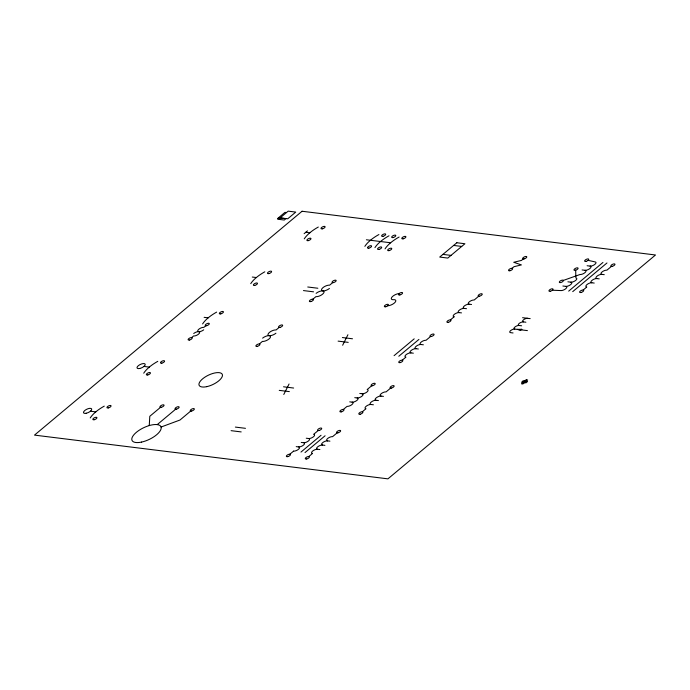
<?xml version="1.0" encoding="UTF-8"?>
<svg xmlns="http://www.w3.org/2000/svg" width="690" height="690" viewBox="0 0 690 690"><rect width="100%" height="100%" fill="white"/><g stroke="black" fill="none" stroke-linecap="round" stroke-linejoin="round"><path stroke-width="1.03" d="M149.256 425.566L149.799 416.286L160.503 407.333M283.78 394.482L289.067 384.002M342.645 345.233L347.924 334.745M304.135 233.677L307.473 230.874M191.648 337.574L193.571 335.97A3.838 1.553 -25.5 0 0 198.565 334.124A3.838 1.553 -25.5 0 0 198.703 331.674A3.838 1.553 -25.5 0 1 198.849 329.225A3.838 1.553 -25.5 0 1 203.843 327.37L205.767 325.766M157.242 424.609L175.648 409.204M259.414 343.922L262.416 341.412A5.123 2.079 -25.5 0 0 269.065 338.945A5.123 2.079 -25.5 0 0 269.264 335.685A5.123 2.079 -25.5 0 1 269.454 332.416A5.123 2.079 -25.5 0 1 276.112 329.949L279.105 327.44M312.924 299.149L315.925 296.64A5.123 2.079 -25.5 0 0 322.584 294.173A5.123 2.079 -25.5 0 0 322.773 290.904A5.123 2.079 -25.5 0 1 322.963 287.644A5.123 2.079 -25.5 0 1 329.622 285.177L332.623 282.667M190.69 411.068L179.995 420.02L161.081 427.024M394.085 355.661L414.19 338.842M398.811 356.247L418.925 339.428M289.912 454.184L293.543 451.148M318.168 430.551L313.648 434.329A3.752 1.518 -25.5 0 1 313.51 436.718A3.752 1.518 -25.5 0 1 308.637 438.521L306.265 438.228M343.422 409.412L347.053 406.376A3.752 1.518 -25.5 0 0 351.969 404.538A3.752 1.518 -25.5 0 0 352.116 402.149A3.752 1.518 -25.5 0 0 356.989 400.338A3.752 1.518 -25.5 0 0 357.127 397.949A3.752 1.518 -25.5 0 0 362 396.146A3.752 1.518 -25.5 0 0 362.147 393.748A3.752 1.518 -25.5 0 0 367.02 391.946A3.752 1.518 -25.5 0 0 367.158 389.557L371.677 385.779M402.287 360.163L405.918 357.127A3.752 1.518 -25.5 0 1 406.099 354.703A3.752 1.518 -25.5 0 1 410.973 352.892L413.345 353.185M430.543 336.522L426.023 340.299A3.752 1.518 -25.5 0 0 421.15 342.111A3.752 1.518 -25.5 0 0 421.004 344.5A3.752 1.518 -25.5 0 0 416.13 346.311A3.752 1.518 -25.5 0 0 415.992 348.7A3.752 1.518 -25.5 0 0 411.119 350.503A3.752 1.518 -25.5 0 0 410.973 352.892M450.449 319.867L454.072 316.831M478.696 296.234L474.185 300.012A3.752 1.518 -25.5 0 0 469.312 301.815A3.752 1.518 -25.5 0 0 469.166 304.204A3.752 1.518 -25.5 0 0 464.292 306.015A3.752 1.518 -25.5 0 0 464.154 308.404A3.752 1.518 -25.5 0 0 459.273 310.207A3.752 1.518 -25.5 0 0 459.135 312.605A3.752 1.518 -25.5 0 0 454.261 314.407A3.752 1.518 -25.5 0 0 454.115 316.796M512.101 268.289L513.998 266.694L521.39 264.917L513.74 262.278L521.511 260.406L523.227 258.974M300.987 452.071L321.048 435.278M305.023 452.571L325.085 435.778M308.835 456.53L312.466 453.494M337.091 432.889L332.571 436.666A3.752 1.518 -25.5 0 0 327.698 438.469A3.752 1.518 -25.5 0 0 327.552 440.867A3.752 1.518 -25.5 0 0 322.679 442.67A3.752 1.518 -25.5 0 0 322.541 445.059A3.752 1.518 -25.5 0 0 317.667 446.87A3.752 1.518 -25.5 0 0 317.521 449.259A3.752 1.518 -25.5 0 0 312.648 451.062A3.752 1.518 -25.5 0 0 312.501 453.459M362.345 411.757L365.976 408.721A3.752 1.518 -25.5 0 1 366.157 406.289A3.752 1.518 -25.5 0 1 371.03 404.487L373.402 404.78M390.6 388.116L386.081 391.894A3.752 1.518 -25.5 0 0 381.208 393.697A3.752 1.518 -25.5 0 0 381.07 396.095A3.752 1.518 -25.5 0 0 376.188 397.897A3.752 1.518 -25.5 0 0 376.05 400.286A3.752 1.518 -25.5 0 0 371.177 402.098A3.752 1.518 -25.5 0 0 371.03 404.487M568.689 291.128L602.939 262.467M572.726 291.629L606.976 262.968M583.162 290.041L586.793 287.005A3.752 1.518 -25.5 0 1 586.983 284.573A3.752 1.518 -25.5 0 1 591.856 282.771L594.219 283.064M611.418 266.4L606.907 270.178A3.752 1.518 -25.5 0 0 602.034 271.981A3.752 1.518 -25.5 0 0 601.887 274.379A3.752 1.518 -25.5 0 0 597.014 276.181A3.752 1.518 -25.5 0 0 596.876 278.57A3.752 1.518 -25.5 0 0 591.994 280.382A3.752 1.518 -25.5 0 0 591.856 282.771M522.96 382.458L524.538 381.139M524.564 382.657L526.142 381.346M563.385 280.407A2.243 0.906 -25.5 0 1 560.677 282.555A2.243 0.906 -25.5 0 1 560.021 281.132A2.243 0.906 -25.5 0 1 563.385 280.407L580.023 274.499A3.752 1.518 -25.5 0 0 584.896 272.688A3.752 1.518 -25.5 0 0 585.042 270.299A3.752 1.518 -25.5 0 0 589.916 268.496A3.752 1.518 -25.5 0 0 590.053 266.099A3.752 1.518 -25.5 0 0 594.935 264.296A3.752 1.518 -25.5 0 0 595.073 261.907L588.104 260.346M552.397 290.223L560.815 290.568A3.752 1.518 -25.5 0 0 565.705 288.748A3.752 1.518 -25.5 0 0 565.843 286.359A3.752 1.518 -25.5 0 0 570.716 284.556A3.752 1.518 -25.5 0 0 570.863 282.167A3.752 1.518 -25.5 0 0 575.736 280.356A3.752 1.518 -25.5 0 0 575.874 277.966L575.676 270.195M286.479 212.555L284.97 212.365L277.69 218.454L279.209 218.635L288.179 211.149L295.751 212.089L287.73 218.799L280.149 217.859M453.632 245.433L461.714 246.425M587.112 265.736L590.053 266.099M305.799 232.271L309.845 232.772M366.381 239.775L390.626 242.768M582.093 269.937L585.042 270.299M442.937 254.386L451.01 255.386M601.887 274.379L604.259 274.663M596.876 278.57L599.239 278.863M567.905 281.813L570.846 282.176M562.885 286.005L565.826 286.376M252.29 277.044L256.335 277.544M469.166 304.204L471.537 304.497M307.749 286.997L317.849 288.239M464.154 308.404L466.518 308.697M303.462 290.576L313.562 291.827M522.597 317.693L530.179 318.625M459.135 312.605L461.498 312.889M513.05 332.96L510.522 332.64A3.2 1.294 -25.5 0 1 510.643 330.605A3.2 1.294 -25.5 0 1 514.809 329.061A3.2 1.294 -25.5 0 1 514.93 327.017A3.2 1.294 -25.5 0 1 519.087 325.482A3.2 1.294 -25.5 0 1 519.208 323.438A3.2 1.294 -25.5 0 1 523.365 321.902L525.892 322.213M519.087 325.482L521.614 325.792M514.809 329.061L527.427 330.622M204.128 317.34L208.173 317.84M421.004 344.5L423.375 344.793M342.395 337.539L352.495 338.781M415.992 348.7L418.356 348.993M338.109 341.119L348.209 342.369M143.934 366.433L149.299 367.097M359.775 393.455L362.147 393.748M381.07 396.095L383.433 396.388M283.53 386.788L293.63 388.039M354.764 397.656L357.127 397.949M376.05 400.286L378.413 400.579M279.252 390.368L289.352 391.618M349.744 401.856L352.116 402.149M235.368 427.084L245.468 428.326M90.425 411.206L95.789 411.87M327.552 440.867L329.923 441.16M231.09 430.663L241.19 431.914M301.254 442.428L303.617 442.721A3.752 1.518 -25.5 0 0 308.49 440.919A3.752 1.518 -25.5 0 0 308.637 438.521M322.541 445.059L324.904 445.352M296.234 446.628L298.598 446.922A3.752 1.518 -25.5 0 0 303.479 445.11A3.752 1.518 -25.5 0 0 303.617 442.721M317.521 449.259L319.893 449.552M316.115 293.371A5.123 2.079 -25.5 0 1 322.773 290.904A5.123 2.079 -25.5 0 0 329.432 288.446M523.365 321.902A3.2 1.294 -25.5 0 1 523.486 319.858A3.2 1.294 -25.5 0 1 527.652 318.314M298.598 446.922A3.752 1.518 -25.5 0 1 298.46 449.311A3.752 1.518 -25.5 0 1 293.586 451.113M387.815 305.739A5.408 2.191 -25.5 0 0 395.085 302.315A5.408 2.191 -25.5 0 0 393.024 299.71A5.442 2.208 -25.5 0 1 392.317 296.7A5.442 2.208 -25.5 0 1 399.113 293.569M262.605 338.143A5.123 2.079 -25.5 0 1 269.264 335.685A5.123 2.079 -25.5 0 0 275.922 333.218M385.046 248.866A25.513 10.333 -25.5 0 1 399.105 237.032M374.946 247.615A25.513 10.333 -25.5 0 1 389.005 235.79M364.846 246.364A25.513 10.333 -25.5 0 1 378.905 234.54M90.218 417.959A25.513 10.333 -25.5 0 1 104.268 406.125M143.727 373.187A25.513 10.333 -25.5 0 1 157.777 361.353M202.593 323.938A25.513 10.333 -25.5 0 1 216.643 312.104M203.697 329.82A3.838 1.553 -25.5 0 1 198.703 331.674A3.838 1.553 -25.5 0 0 193.718 333.52M250.746 283.642A25.513 10.333 -25.5 0 1 264.805 271.808M304.255 238.869A25.513 10.333 -25.5 0 1 318.314 227.036M279.252 217.876L277.647 219.213L284.271 220.032L285.884 218.696L279.252 217.876M302.056 211.252L34.5 435.114L387.944 478.851L655.5 254.989L302.056 211.252M456.849 242.742L439.72 257.068L447.801 258.069L464.922 243.743L456.849 242.742M521.787 329.285L520.45 330.406L517.336 329.372L521.787 329.285M523.115 380.966L521.536 382.286L525.987 382.838L527.565 381.518L523.115 380.966M526.229 379.811L521.442 383.812L522.865 383.994L527.652 379.983L526.229 379.811M310.741 301.59A2.243 0.906 -25.5 0 0 313.45 299.443A2.243 0.906 -25.5 0 0 310.086 300.167A2.243 0.906 -25.5 0 0 310.741 301.59M333.434 282.607A2.243 0.906 -25.5 0 0 336.142 280.459A2.243 0.906 -25.5 0 0 332.778 281.184A2.243 0.906 -25.5 0 0 333.434 282.607M575.348 270.282A2.243 0.906 -25.5 0 0 578.065 268.125A2.243 0.906 -25.5 0 0 574.692 268.85A2.243 0.906 -25.5 0 0 575.348 270.282M550.301 291.24A2.243 0.906 -25.5 0 0 553.009 289.093A2.243 0.906 -25.5 0 0 549.645 289.817A2.243 0.906 -25.5 0 0 550.301 291.24M586.008 261.363A2.243 0.906 -25.5 0 0 588.717 259.207A2.243 0.906 -25.5 0 0 585.353 259.932A2.243 0.906 -25.5 0 0 586.008 261.363M612.237 266.34A2.243 0.906 -25.5 0 0 614.945 264.184A2.243 0.906 -25.5 0 0 611.582 264.908A2.243 0.906 -25.5 0 0 612.237 266.34M580.98 292.491A2.243 0.906 -25.5 0 0 583.697 290.335A2.243 0.906 -25.5 0 0 580.325 291.059A2.243 0.906 -25.5 0 0 580.98 292.491M318.978 430.491A2.243 0.906 -25.5 0 0 321.687 428.335A2.243 0.906 -25.5 0 0 318.323 429.059A2.243 0.906 -25.5 0 0 318.978 430.491M287.73 456.633A2.243 0.906 -25.5 0 0 290.438 454.486A2.243 0.906 -25.5 0 0 287.075 455.21A2.243 0.906 -25.5 0 0 287.73 456.633M306.653 458.979A2.243 0.906 -25.5 0 0 309.362 456.823A2.243 0.906 -25.5 0 0 305.998 457.548A2.243 0.906 -25.5 0 0 306.653 458.979M337.902 432.828A2.243 0.906 -25.5 0 0 340.61 430.672A2.243 0.906 -25.5 0 0 337.246 431.405A2.243 0.906 -25.5 0 0 337.902 432.828M391.411 388.056A2.243 0.906 -25.5 0 0 394.119 385.9A2.243 0.906 -25.5 0 0 390.756 386.633A2.243 0.906 -25.5 0 0 391.411 388.056M360.163 414.207A2.243 0.906 -25.5 0 0 362.871 412.051A2.243 0.906 -25.5 0 0 359.507 412.775A2.243 0.906 -25.5 0 0 360.163 414.207M341.24 411.861A2.243 0.906 -25.5 0 0 343.948 409.705A2.243 0.906 -25.5 0 0 340.584 410.438A2.243 0.906 -25.5 0 0 341.24 411.861M372.488 385.719A2.243 0.906 -25.5 0 0 375.196 383.562A2.243 0.906 -25.5 0 0 371.832 384.287A2.243 0.906 -25.5 0 0 372.488 385.719M400.105 362.612A2.243 0.906 -25.5 0 0 402.813 360.456A2.243 0.906 -25.5 0 0 399.45 361.189A2.243 0.906 -25.5 0 0 400.105 362.612M431.354 336.47A2.243 0.906 -25.5 0 0 434.062 334.314A2.243 0.906 -25.5 0 0 430.698 335.038A2.243 0.906 -25.5 0 0 431.354 336.47M479.516 296.174A2.243 0.906 -25.5 0 0 482.224 294.018A2.243 0.906 -25.5 0 0 478.86 294.742A2.243 0.906 -25.5 0 0 479.516 296.174M448.267 322.316A2.243 0.906 -25.5 0 0 450.975 320.16A2.243 0.906 -25.5 0 0 447.603 320.893A2.243 0.906 -25.5 0 0 448.267 322.316M509.919 270.739A2.243 0.906 -25.5 0 0 512.627 268.582A2.243 0.906 -25.5 0 0 509.255 269.307A2.243 0.906 -25.5 0 0 509.919 270.739M524.038 258.914A2.243 0.906 -25.5 0 0 526.746 256.758A2.243 0.906 -25.5 0 0 523.382 257.482A2.243 0.906 -25.5 0 0 524.038 258.914M385.719 306.757A2.243 0.906 -25.5 0 0 388.427 304.609A2.243 0.906 -25.5 0 0 385.055 305.334A2.243 0.906 -25.5 0 0 385.719 306.757M399.838 294.94A2.243 0.906 -25.5 0 0 402.546 292.784A2.243 0.906 -25.5 0 0 399.182 293.509A2.243 0.906 -25.5 0 0 399.838 294.94M161.313 407.273A2.243 0.906 -25.5 0 0 164.03 405.116A2.243 0.906 -25.5 0 0 160.658 405.841A2.243 0.906 -25.5 0 0 161.313 407.273M191.613 411.024A2.243 0.906 -25.5 0 0 194.321 408.868A2.243 0.906 -25.5 0 0 190.958 409.593A2.243 0.906 -25.5 0 0 191.613 411.024M176.416 409.144A2.243 0.906 -25.5 0 0 179.124 406.988A2.243 0.906 -25.5 0 0 175.752 407.712A2.243 0.906 -25.5 0 0 176.416 409.144M141.605 442.083A16.008 6.486 -25.5 0 0 160.951 426.696A16.008 6.486 -25.5 0 0 136.913 431.88A16.008 6.486 -25.5 0 0 141.605 442.083M206.793 386.65A12.808 5.184 -25.5 0 0 222.275 374.342A12.808 5.184 -25.5 0 0 203.041 378.491A12.808 5.184 -25.5 0 0 206.793 386.65M257.232 346.363A2.243 0.906 -25.5 0 0 259.94 344.215A2.243 0.906 -25.5 0 0 256.577 344.94A2.243 0.906 -25.5 0 0 257.232 346.363M279.924 327.388A2.243 0.906 -25.5 0 0 282.633 325.231A2.243 0.906 -25.5 0 0 279.269 325.956A2.243 0.906 -25.5 0 0 279.924 327.388M403.158 238.818A2.243 0.906 -25.5 0 0 405.875 236.661A2.243 0.906 -25.5 0 0 402.503 237.386A2.243 0.906 -25.5 0 0 403.158 238.818M389.039 250.634A2.243 0.906 -25.5 0 0 391.748 248.486A2.243 0.906 -25.5 0 0 388.375 249.211A2.243 0.906 -25.5 0 0 389.039 250.634M378.939 249.392A2.243 0.906 -25.5 0 0 381.648 247.236A2.243 0.906 -25.5 0 0 378.284 247.96A2.243 0.906 -25.5 0 0 378.939 249.392M393.067 237.567A2.243 0.906 -25.5 0 0 395.775 235.411A2.243 0.906 -25.5 0 0 392.403 236.135A2.243 0.906 -25.5 0 0 393.067 237.567M368.839 248.141A2.243 0.906 -25.5 0 0 371.548 245.985A2.243 0.906 -25.5 0 0 368.184 246.71A2.243 0.906 -25.5 0 0 368.839 248.141M382.967 236.316A2.243 0.906 -25.5 0 0 385.676 234.16A2.243 0.906 -25.5 0 0 382.312 234.893A2.243 0.906 -25.5 0 0 382.967 236.316M86.233 413.25A4.485 1.82 -25.5 0 0 91.649 408.937A4.485 1.82 -25.5 0 0 84.913 410.386A4.485 1.82 -25.5 0 0 86.233 413.25M94.202 419.727A2.243 0.906 -25.5 0 0 96.91 417.579A2.243 0.906 -25.5 0 0 93.547 418.304A2.243 0.906 -25.5 0 0 94.202 419.727M108.33 407.911A2.243 0.906 -25.5 0 0 111.038 405.755A2.243 0.906 -25.5 0 0 107.675 406.479A2.243 0.906 -25.5 0 0 108.33 407.911M161.839 363.138A2.243 0.906 -25.5 0 0 164.548 360.982A2.243 0.906 -25.5 0 0 161.184 361.707A2.243 0.906 -25.5 0 0 161.839 363.138M147.712 374.955A2.243 0.906 -25.5 0 0 150.42 372.807A2.243 0.906 -25.5 0 0 147.056 373.531A2.243 0.906 -25.5 0 0 147.712 374.955M139.742 368.477A4.485 1.82 -25.5 0 0 145.159 364.165A4.485 1.82 -25.5 0 0 138.423 365.614A4.485 1.82 -25.5 0 0 139.742 368.477M189.457 340.032A2.251 0.914 -25.5 0 0 192.182 337.867A2.251 0.914 -25.5 0 0 188.801 338.6A2.251 0.914 -25.5 0 0 189.457 340.032M220.705 313.89A2.243 0.906 -25.5 0 0 223.413 311.733A2.243 0.906 -25.5 0 0 220.05 312.458A2.243 0.906 -25.5 0 0 220.705 313.89M206.577 325.706A2.243 0.906 -25.5 0 0 209.286 323.55A2.243 0.906 -25.5 0 0 205.922 324.283A2.243 0.906 -25.5 0 0 206.577 325.706M268.867 273.594A2.243 0.906 -25.5 0 0 271.575 271.437A2.243 0.906 -25.5 0 0 268.203 272.162A2.243 0.906 -25.5 0 0 268.867 273.594M254.739 285.41A2.243 0.906 -25.5 0 0 257.448 283.262A2.243 0.906 -25.5 0 0 254.084 283.987A2.243 0.906 -25.5 0 0 254.739 285.41M322.377 228.821A2.243 0.906 -25.5 0 0 325.085 226.665A2.243 0.906 -25.5 0 0 321.721 227.389A2.243 0.906 -25.5 0 0 322.377 228.821M308.249 240.638A2.243 0.906 -25.5 0 0 310.957 238.49A2.243 0.906 -25.5 0 0 307.593 239.214A2.243 0.906 -25.5 0 0 308.249 240.638"/></g></svg>
